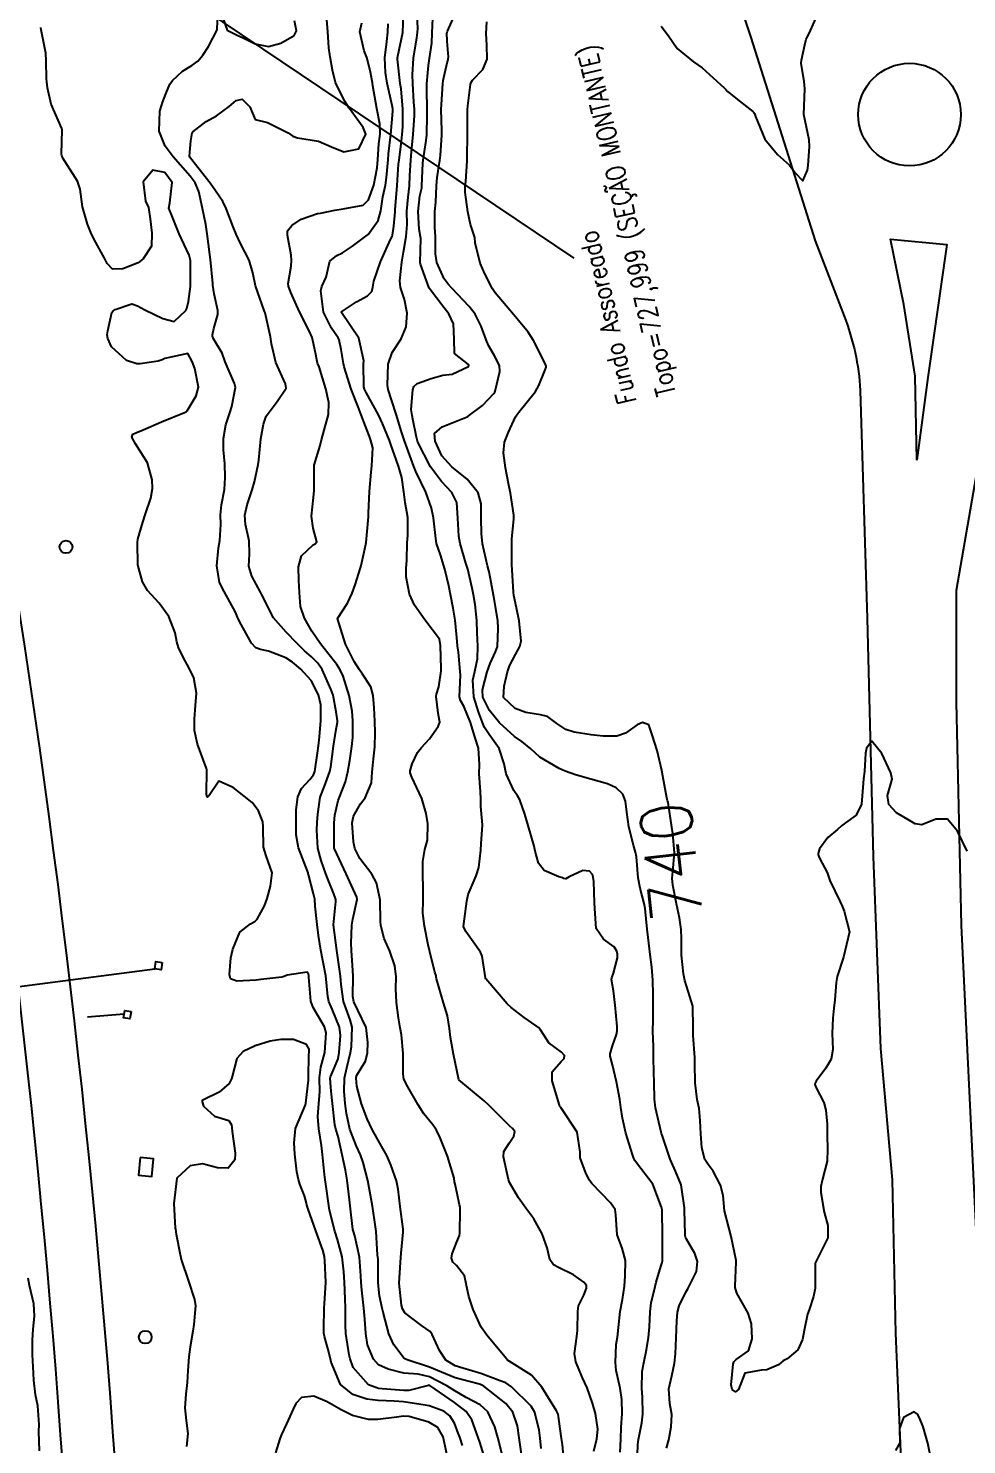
# Model space of a CAD drawing. Header units: metres. Extents: x 318500 to 325275, y 7408834 to 7428799.
# Drawn here: x 320224.1 to 320297.6, y 7413475.3 to 7413586.3 of the extents above; entities that cross this region are included whole.
import ezdxf
from ezdxf.enums import TextEntityAlignment as Align

# ---------------------------------------------------------------- set-up
doc = ezdxf.new("R2010")
doc.units = ezdxf.units.M
doc.header["$MEASUREMENT"] = 0
doc.linetypes.add('CONTINUO', pattern=[0])
for name, color, linetype in [('Armário', 45, 'Continuous'), ('Cotas', 45, 'Continuous'), ('Curvas de Nivel 1m', 11, 'Continuous'), ('Curvas de Nivel 5m', 15, 'Continuous'), ('Linha Férrea', 20, 'Continuous'), ('Postes', 20, 'Continuous'), ('Pórticos', 45, 'Continuous'), ('TEXTO', 45, 'Continuous'), ('Vias Primárias', 230, 'Continuous')]:
    doc.layers.add(name, color=color, linetype=linetype)
doc.styles.add('ROMANS', font='romans', dxfattribs={"height": 0.2})
doc.styles.add('Style-STANDARD', font='STANDARD.shx')

msp = doc.modelspace()

# ---------------------------------------------------------------- linework, layer by layer
at = {"layer": 'Armário'}
msp.add_lwpolyline([(320232.83, 7413497.81), (320232.7, 7413496.43), (320233.75, 7413496.33), (320233.88, 7413497.71)], close=True, dxfattribs=at)
at = {"layer": 'Curvas de Nivel 1m', "flags": 128}
for points, elevation in [([(320261.35, 7413473.93), (320260.86, 7413475.88), (320260.62, 7413476.71), (320260.08, 7413477.88), (320259.47, 7413478.43), (320258.38, 7413479), (320257.48, 7413479.54), (320256.86, 7413479.93), (320255.5, 7413480.64), (320254.61, 7413480.85), (320253.5, 7413480.93), (320252.26, 7413481.24), (320251.51, 7413481.58), (320251.12, 7413482.01), (320250.65, 7413483.14), (320250.5, 7413484.02), (320250.42, 7413485.16), (320250.35, 7413486.02), (320250.19, 7413487.42), (320250.14, 7413488.02), (320250.12, 7413488.54), (320250.02, 7413490.02), (320249.64, 7413491.67), (320249.54, 7413492.03), (320249.5, 7413492.18), (320249.29, 7413494.03), (320249.23, 7413494.49), (320249.04, 7413496.04), (320248.91, 7413496.84), (320248.66, 7413498.04), (320248.33, 7413499.46), (320248.16, 7413500.05), (320248.09, 7413500.37), (320247.89, 7413502.05), (320247.79, 7413503.02), (320247.72, 7413504.05), (320247.73, 7413504.13), (320247.81, 7413504.32), (320248.33, 7413505.55), (320248.43, 7413506.04), (320248.52, 7413507.38), (320248.44, 7413508.04), (320247.88, 7413509.45), (320247.6, 7413510.05), (320247.52, 7413510.43), (320247.38, 7413512.06), (320247.14, 7413513.27), (320246.97, 7413514.06), (320246.81, 7413515.22), (320246.7, 7413516.07), (320246.55, 7413517.51), (320246.5, 7413518.07), (320246.41, 7413518.48), (320246.02, 7413520), (320246, 7413520.06), (320246, 7413520.08), (320245.98, 7413520.12), (320245.22, 7413522.09), (320245.05, 7413523.11), (320245.05, 7413524.1), (320245.06, 7413525.06), (320245.18, 7413526.09), (320245.47, 7413526.73), (320246.12, 7413527.45), (320246.4, 7413527.8), (320246.5, 7413528.07), (320246.72, 7413529.5), (320246.81, 7413530.07), (320246.89, 7413530.79), (320246.97, 7413532.07), (320246.97, 7413533.3), (320246.81, 7413534.07), (320246.23, 7413535.2), (320245.41, 7413536.09), (320244.77, 7413536.63), (320244.25, 7413536.99), (320242.87, 7413537.51), (320242.25, 7413537.63), (320241.88, 7413537.76), (320241.54, 7413538.14), (320240.61, 7413539.83), (320240.46, 7413540.16), (320240.3, 7413540.56), (320239.4, 7413542.17), (320239.04, 7413542.89), (320238.84, 7413544.18), (320238.96, 7413545.59), (320239.08, 7413546.18), (320239.14, 7413547.43), (320239.11, 7413548.18), (320239.2, 7413548.97), (320239.42, 7413550.18), (320239.49, 7413551.12), (320239.47, 7413552.17), (320239.36, 7413553.29), (320239.35, 7413554.18), (320239.55, 7413555.24), (320239.85, 7413556.17), (320240.01, 7413556.67), (320240.29, 7413558.16), (320240.21, 7413558.49), (320239.49, 7413560.18), (320239.24, 7413560.85), (320238.58, 7413561.99), (320238.49, 7413562.19), (320238.49, 7413562.28), (320238.59, 7413562.78), (320238.91, 7413563.88), (320238.92, 7413564.19), (320238.63, 7413565.51), (320238.53, 7413566.19), (320238.51, 7413566.32), (320238.33, 7413568.19), (320238.28, 7413568.58), (320238.08, 7413570.2), (320237.97, 7413570.93), (320237.72, 7413572.2), (320237.42, 7413573.52), (320237.14, 7413574.21), (320236.75, 7413574.72), (320235.4, 7413576.23), (320234.78, 7413577.08), (320234.3, 7413578.25), (320234.37, 7413579.81), (320234.49, 7413580.24), (320234.58, 7413580.49), (320234.83, 7413581.17), (320235.15, 7413581.93), (320235.35, 7413582.23), (320236.13, 7413582.95), (320236.87, 7413583.41), (320237.35, 7413583.73), (320237.74, 7413584.2), (320238.19, 7413584.89), (320238.85, 7413586.19), (320238.86, 7413586.23), (320238.93, 7413588.19), (320239.65, 7413586.18), (320240.49, 7413585.76), (320240.89, 7413585.58), (320241.84, 7413585.1), (320242.89, 7413584.89), (320243.86, 7413585.15), (320244.9, 7413585.76), (320245.08, 7413586.11), (320244.91, 7413586.91)], 732), ([(320262.7, 7413474.57), (320262.53, 7413475.85), (320262.4, 7413476.8), (320262.04, 7413477.86), (320261.47, 7413478.55), (320259.76, 7413479.89), (320259.49, 7413480.03), (320259.3, 7413480.08), (320257.5, 7413480.56), (320256.45, 7413480.99), (320255.51, 7413481.4), (320253.75, 7413481.97), (320253.52, 7413482.08), (320252.7, 7413483.15), (320252.3, 7413483.99), (320251.86, 7413485.7), (320251.79, 7413486), (320251.58, 7413486.98), (320251.48, 7413488), (320251.47, 7413489.85), (320251.46, 7413490), (320251.43, 7413490.19), (320251.31, 7413492.01), (320251.27, 7413492.39), (320251.02, 7413494.01), (320250.83, 7413495.15), (320250.66, 7413496.02), (320250.31, 7413497.43), (320250.09, 7413498.02), (320249.74, 7413498.76), (320249.26, 7413500.04), (320249, 7413501.26), (320248.9, 7413502.04), (320248.81, 7413503.03), (320248.83, 7413504.04), (320249.01, 7413504.85), (320249.31, 7413506.04), (320249.38, 7413506.5), (320249.45, 7413508.03), (320249.29, 7413508.61), (320248.75, 7413510.04), (320248.57, 7413511.38), (320248.53, 7413512.04), (320248.3, 7413513.69), (320248.24, 7413514.05), (320247.97, 7413516.05), (320248.17, 7413517.88), (320248.16, 7413518.05), (320248, 7413518.48), (320247.55, 7413519.59), (320247.38, 7413520.06), (320247.01, 7413521.09), (320246.76, 7413522.07), (320246.67, 7413523.48), (320246.7, 7413524.07), (320246.74, 7413524.72), (320246.94, 7413526.07), (320247.27, 7413526.91), (320247.68, 7413528.06), (320247.76, 7413528.44), (320247.98, 7413530.05), (320248.17, 7413531.24), (320248.29, 7413531.94), (320248.29, 7413532.05), (320248.19, 7413532.76), (320247.94, 7413534.05), (320247.8, 7413534.47), (320247.08, 7413536.07), (320246.75, 7413536.57), (320246.25, 7413537.05), (320245.69, 7413537.52), (320245.13, 7413538.1), (320244.27, 7413539), (320243.27, 7413540.12), (320242.32, 7413541.98), (320242.26, 7413542.13), (320241.58, 7413543.39), (320241.33, 7413544.15), (320241.4, 7413545.1), (320241.37, 7413546.14), (320241.09, 7413547.44), (320241.03, 7413548.15), (320241.22, 7413548.96), (320241.61, 7413550.14), (320241.79, 7413550.78), (320242.07, 7413552.14), (320242.12, 7413552.47), (320242.29, 7413554.13), (320242.49, 7413555.28), (320242.71, 7413555.92), (320242.85, 7413556.13), (320243.55, 7413557.08), (320244.27, 7413558.11), (320244.21, 7413558.44), (320243.45, 7413560.12), (320243.11, 7413561.59), (320243.03, 7413562.13), (320242.61, 7413564.01), (320242.57, 7413564.13), (320242.55, 7413564.19), (320241.85, 7413566.14), (320241.66, 7413567.15), (320241.37, 7413568.15), (320240.68, 7413569.44), (320240.35, 7413570.17), (320240.12, 7413570.75), (320239.57, 7413572.18), (320239.29, 7413572.75), (320238.73, 7413573.58), (320238.31, 7413574.19), (320236.77, 7413576.15), (320236.72, 7413576.21), (320236.69, 7413576.29), (320236.79, 7413577.49), (320236.89, 7413578.12), (320236.95, 7413578.21), (320238, 7413579.01), (320238.81, 7413579.46), (320239.79, 7413580.18), (320240.35, 7413580.65), (320240.83, 7413580.75), (320241.41, 7413580.15), (320241.84, 7413579.17), (320242.81, 7413578.93), (320244.43, 7413578.11), (320244.8, 7413577.86), (320245.16, 7413577.74), (320246.79, 7413577.47), (320247.82, 7413577.03), (320248.78, 7413576.64), (320249.96, 7413576.86), (320250.52, 7413578.03), (320250.31, 7413578.53), (320249.21, 7413580.05), (320248.83, 7413580.64), (320248.13, 7413582.06), (320247.9, 7413583.03), (320247.72, 7413584.07), (320247.61, 7413584.79), (320247.54, 7413586.07), (320247.4, 7413587.6)], 733), ([(320268.39, 7413474.81), (320268.6, 7413475.77), (320268.69, 7413476.54), (320268.51, 7413477.77), (320268.27, 7413478.57), (320267.85, 7413479.78), (320267.5, 7413480.55), (320266.96, 7413481.8), (320266.87, 7413482.45), (320267.04, 7413483.8), (320267.09, 7413484.26), (320267.13, 7413485.79), (320267.17, 7413486.2), (320267.59, 7413487.04), (320267.81, 7413487.57), (320267.8, 7413487.79), (320267.6, 7413488.05), (320266.78, 7413488.63), (320265.61, 7413489.2), (320265.21, 7413489.41), (320264.93, 7413489.82), (320264.73, 7413490.73), (320264.34, 7413491.83), (320263.67, 7413493.01), (320263.06, 7413493.85), (320262.48, 7413494.65), (320261.78, 7413495.87), (320261.7, 7413496.09), (320261.31, 7413497.87), (320261.32, 7413498.3), (320261.75, 7413498.95), (320262.12, 7413499.5), (320262.18, 7413499.86), (320261.99, 7413500.09), (320261.76, 7413500.29), (320260.17, 7413501.89), (320259.79, 7413502.27), (320257.81, 7413503.92), (320257.37, 7413505.93), (320257.14, 7413507.22), (320257.07, 7413507.93), (320256.9, 7413508.91), (320256.6, 7413509.94), (320256.04, 7413511.83), (320256.03, 7413511.95), (320256.02, 7413512.05), (320255.92, 7413512.35), (320255.52, 7413513.95), (320255.4, 7413514.5), (320255.1, 7413515.96), (320254.98, 7413516.97), (320254.99, 7413517.96), (320255.01, 7413518.96), (320254.98, 7413519.96), (320254.97, 7413521.02), (320255.14, 7413521.96), (320255.34, 7413522.68), (320255.38, 7413523.96), (320255.25, 7413524.79), (320254.9, 7413525.96), (320254.12, 7413527.62), (320253.98, 7413527.97), (320253.98, 7413528.12), (320254.14, 7413528.67), (320254.56, 7413529.56), (320254.88, 7413529.96), (320255.49, 7413530.63), (320256.18, 7413531.6), (320256.3, 7413531.95), (320256.29, 7413532.06), (320256.19, 7413532.64), (320256.01, 7413533.95), (320256.05, 7413534.12), (320256.22, 7413534.7), (320256.4, 7413535.95), (320256.41, 7413536.12), (320256.37, 7413537.95), (320256.27, 7413538.44), (320255.12, 7413539.96), (320254.31, 7413541.11), (320253.92, 7413541.98), (320253.67, 7413543.32), (320253.68, 7413543.98), (320253.71, 7413544.62), (320253.75, 7413545.98), (320253.8, 7413546.56), (320253.79, 7413547.98), (320253.59, 7413549.16), (320253.48, 7413549.98), (320253.32, 7413551.1), (320253.07, 7413551.99), (320252.48, 7413553.69), (320252.36, 7413554), (320251.82, 7413555.34), (320251.51, 7413556.01), (320250.53, 7413557.77), (320250.4, 7413558.03), (320250.35, 7413558.21), (320250.33, 7413560.03), (320250.34, 7413560.26), (320249.96, 7413562.04), (320248.61, 7413564.03), (320248.6, 7413564.05), (320248.59, 7413564.07), (320248.61, 7413564.1), (320249.78, 7413564.89), (320250.63, 7413565.35), (320250.97, 7413565.69), (320251.05, 7413566.02), (320251.13, 7413566.51), (320251.65, 7413568.02), (320252.44, 7413569.76), (320252.58, 7413570), (320252.61, 7413570.09), (320252.7, 7413570.8), (320252.8, 7413571.92), (320252.8, 7413572), (320252.81, 7413572.09), (320252.96, 7413574), (320253.08, 7413575.68), (320253.11, 7413575.99), (320253.3, 7413577.48), (320253.36, 7413577.99), (320253.4, 7413578.58), (320253.42, 7413579.99), (320253.27, 7413581.57), (320253.21, 7413581.99), (320252.98, 7413583.89), (320252.98, 7413584), (320253.01, 7413584.12), (320253.4, 7413585.99), (320253.46, 7413587.45)], 736), ([(320270.44, 7413474.73), (320270.48, 7413475.74), (320270.51, 7413476.68), (320270.6, 7413477.74), (320270.58, 7413478.85), (320270.44, 7413479.75), (320270.13, 7413481.13), (320270.07, 7413481.75), (320270.14, 7413483.16), (320270.22, 7413483.75), (320270.32, 7413484.51), (320270.44, 7413485.75), (320270.63, 7413486.7), (320270.79, 7413487.74), (320270.84, 7413488.51), (320270.87, 7413489.74), (320270.6, 7413490.71), (320270.2, 7413491.75), (320270.11, 7413493.32), (320270.05, 7413493.75), (320269.69, 7413494.27), (320268.21, 7413495.78), (320268.01, 7413496.08), (320267.72, 7413496.67), (320267.31, 7413497.79), (320267.3, 7413498.23), (320267.08, 7413499.8), (320265.78, 7413501.75), (320265.75, 7413501.78), (320265.72, 7413501.81), (320265.68, 7413501.92), (320265.12, 7413503.82), (320265.1, 7413504.54), (320265.83, 7413505.35), (320266.06, 7413505.59), (320266.08, 7413505.81), (320265.84, 7413506.07), (320264.84, 7413506.81), (320264.2, 7413507.83), (320264.04, 7413508.01), (320263.86, 7413508.13), (320262.93, 7413508.8), (320261.89, 7413509.58), (320261.58, 7413509.87), (320259.92, 7413511.83), (320259.89, 7413511.89), (320259.63, 7413513.59), (320259.5, 7413513.9), (320258.35, 7413515.53), (320258.15, 7413515.92), (320258.38, 7413517.53), (320258.42, 7413517.91), (320258.54, 7413518.44), (320259.15, 7413519.9), (320259.37, 7413520.56), (320259.52, 7413521.9), (320259.56, 7413522.4), (320259.65, 7413523.9), (320259.52, 7413525.33), (320259.51, 7413525.9), (320259.5, 7413526.51), (320259.38, 7413527.9), (320259.41, 7413528.63), (320259.33, 7413529.9), (320259.04, 7413530.78), (320258.7, 7413531.91), (320258.2, 7413533.2), (320257.92, 7413533.64), (320257.84, 7413533.93), (320257.92, 7413535.61), (320257.91, 7413535.92), (320257.76, 7413537.43), (320257.7, 7413537.93), (320257.63, 7413538.57), (320257.5, 7413539.93), (320257.36, 7413540.88), (320257.15, 7413541.94), (320257.01, 7413542.63), (320256.71, 7413543.94), (320256.36, 7413545.06), (320256.06, 7413545.95), (320256, 7413546.33), (320255.81, 7413547.96), (320255.65, 7413548.71), (320255.21, 7413549.96), (320254.44, 7413551.57), (320254.27, 7413551.97), (320254.16, 7413552.27), (320253.53, 7413553.98), (320253.28, 7413554.78), (320252.91, 7413555.99), (320252.52, 7413557.19), (320252.26, 7413558), (320252.2, 7413558.35), (320252.26, 7413560), (320252.57, 7413560.9), (320253.28, 7413561.99), (320253.66, 7413562.92), (320253.74, 7413563.98), (320253.54, 7413565.07), (320253.23, 7413565.99), (320253.17, 7413566.52), (320253.33, 7413567.99), (320253.45, 7413568.76), (320253.67, 7413569.99), (320253.74, 7413570.95), (320253.73, 7413571.98), (320253.82, 7413573.07), (320253.92, 7413573.98), (320253.96, 7413574.77), (320254.04, 7413575.98), (320254.1, 7413576.66), (320254.23, 7413577.98), (320254.32, 7413579.48), (320254.32, 7413579.98), (320254.28, 7413580.52), (320254.19, 7413581.98), (320254.17, 7413582.67), (320254.24, 7413583.98), (320254.5, 7413585.58), (320254.56, 7413585.98), (320254.58, 7413586.3), (320254.51, 7413587.98)], 737), ([(320271.78, 7413473.73), (320271.83, 7413475.33), (320271.88, 7413475.73), (320272.15, 7413477.03), (320272.21, 7413477.72), (320272.18, 7413479.03), (320272.14, 7413479.72), (320272.17, 7413481.06), (320272.29, 7413481.72), (320272.5, 7413482.75), (320272.65, 7413483.72), (320272.73, 7413484.54), (320272.79, 7413485.72), (320272.88, 7413486.42), (320273.18, 7413487.71), (320273.27, 7413488.05), (320273.62, 7413489.27), (320273.74, 7413489.6), (320273.76, 7413489.71), (320273.76, 7413489.83), (320273.76, 7413491.71), (320273.72, 7413493.67), (320273.72, 7413493.71), (320273.68, 7413493.94), (320272.99, 7413495.72), (320271.73, 7413497.41), (320271.58, 7413497.59), (320271.51, 7413497.73), (320271.42, 7413498.05), (320270.89, 7413499.74), (320270.62, 7413500.9), (320270.49, 7413501.75), (320270.41, 7413502.36), (320270.15, 7413503.75), (320269.83, 7413505.07), (320269.66, 7413505.76), (320269.66, 7413505.95), (320269.85, 7413506.56), (320270.16, 7413507.46), (320270.21, 7413507.75), (320270.2, 7413508.09), (320270.04, 7413509.76), (320269.91, 7413510.88), (320269.76, 7413511.76), (320269.78, 7413511.9), (320269.93, 7413512.26), (320270.24, 7413513.46), (320270.24, 7413513.76), (320270.18, 7413513.99), (320269.96, 7413514.34), (320269.13, 7413514.94), (320268.57, 7413515.78), (320268.45, 7413517.33), (320268.43, 7413517.78), (320268.37, 7413519.44), (320268.33, 7413519.79), (320268.26, 7413520.01), (320268.03, 7413520.26), (320267.51, 7413520.32), (320266.45, 7413519.81), (320266.19, 7413519.65), (320266.03, 7413519.69), (320265.94, 7413519.73), (320265.64, 7413519.82), (320264.49, 7413520.3), (320264.04, 7413520.9), (320263.78, 7413521.84), (320263.69, 7413522.21), (320263.24, 7413523.85), (320262.97, 7413524.73), (320262.59, 7413525.86), (320262.4, 7413526.17), (320262.11, 7413526.57), (320261.5, 7413527.88), (320261.35, 7413528.67), (320260.95, 7413529.88), (320260.17, 7413530.98), (320259.8, 7413531.52), (320259.66, 7413531.9), (320259.34, 7413532.75), (320258.97, 7413533.91), (320258.9, 7413535.24), (320259.04, 7413535.91), (320259.26, 7413536.91), (320259.29, 7413537.9), (320259.24, 7413538.94), (320259.21, 7413539.91), (320259.07, 7413541.15), (320258.95, 7413541.91), (320258.84, 7413542.43), (320258.49, 7413543.92), (320258.35, 7413544.4), (320257.89, 7413545.93), (320257.79, 7413546.52), (320257.72, 7413547.93), (320257.63, 7413549.15), (320257.24, 7413549.94), (320256.43, 7413550.79), (320255.58, 7413551.96), (320254.61, 7413553.84), (320254.56, 7413553.97), (320254.48, 7413554.28), (320254.2, 7413555.68), (320254.13, 7413555.98), (320254.05, 7413556.43), (320254.19, 7413557.98), (320254.26, 7413558.24), (320254.54, 7413558.49), (320255.62, 7413558.88), (320256.55, 7413559.14), (320257.28, 7413559.21), (320258.56, 7413559.8), (320258.58, 7413559.9), (320258.58, 7413559.92), (320258.58, 7413559.93), (320258.56, 7413559.96), (320257.47, 7413560.84), (320257.44, 7413561.94), (320257.38, 7413563.16), (320257.02, 7413563.94), (320256.62, 7413564.44), (320255.47, 7413565.96), (320254.79, 7413567.84), (320254.78, 7413567.97), (320254.81, 7413569.85), (320254.8, 7413569.97), (320254.7, 7413570.57), (320254.6, 7413571.97), (320254.73, 7413573.18), (320254.89, 7413573.82), (320254.9, 7413573.97), (320254.98, 7413575.75), (320255, 7413575.97), (320255.24, 7413577.52), (320255.28, 7413577.97), (320255.31, 7413579.47), (320255.31, 7413579.97), (320255.29, 7413581.52), (320255.3, 7413581.97), (320255.43, 7413583.4), (320255.51, 7413583.96), (320255.69, 7413585.16), (320255.72, 7413585.96), (320255.76, 7413587.12)], 738), ([(320274.08, 7413475.05), (320274.26, 7413475.7), (320274.44, 7413476.71), (320274.48, 7413477.69), (320274.32, 7413478.54), (320274.25, 7413479.7), (320274.5, 7413480.7), (320274.71, 7413481.69), (320274.78, 7413482.44), (320274.83, 7413483.69), (320274.88, 7413485.01), (320274.93, 7413485.69), (320275.07, 7413486.2), (320275.59, 7413487.27), (320275.75, 7413487.53), (320275.83, 7413487.68), (320276.41, 7413488.88), (320276.49, 7413489.67), (320276.28, 7413490.31), (320275.65, 7413491.41), (320275.56, 7413491.59), (320275.54, 7413491.68), (320275.54, 7413491.79), (320275.49, 7413493.68), (320275.49, 7413493.88), (320275.22, 7413495.69), (320274.78, 7413496.76), (320274.36, 7413497.7), (320273.76, 7413499.5), (320273.69, 7413499.71), (320273.66, 7413499.81), (320273.21, 7413501.72), (320273.12, 7413502.4), (320273.1, 7413503.72), (320273.08, 7413504.45), (320273.06, 7413505.72), (320273.04, 7413506.53), (320273.01, 7413507.72), (320273.02, 7413508.58), (320273.02, 7413509.72), (320273.02, 7413510.6), (320273.01, 7413511.72), (320272.92, 7413512.74), (320272.8, 7413513.72), (320272.64, 7413515.05), (320272.56, 7413515.72), (320272.39, 7413517.33), (320272.32, 7413517.73), (320272.02, 7413518.92), (320271.85, 7413519.73), (320271.71, 7413521.39), (320271.65, 7413521.74), (320271.49, 7413522.31), (320271.13, 7413523.74), (320270.96, 7413524.89), (320270.86, 7413525.75), (320270.65, 7413526.29), (320270.12, 7413526.78), (320269.45, 7413527.1), (320268.13, 7413527.48), (320266.94, 7413527.8), (320266.13, 7413528.09), (320265.65, 7413528.31), (320264.15, 7413529.2), (320263.44, 7413529.85), (320262.73, 7413530.42), (320262.17, 7413530.81), (320260.99, 7413531.88), (320260.19, 7413532.84), (320259.69, 7413533.9), (320259.64, 7413534.47), (320260.02, 7413535.89), (320260.25, 7413536.54), (320260.68, 7413537.46), (320260.82, 7413537.88), (320260.89, 7413539.27), (320260.85, 7413539.88), (320260.57, 7413541.64), (320260.52, 7413541.89), (320260.33, 7413542.89), (320260.17, 7413543.72), (320260.12, 7413543.89), (320260.04, 7413544.2), (320259.66, 7413545.9), (320259.57, 7413546.71), (320259.55, 7413547.9), (320259.55, 7413549.04), (320259.32, 7413549.91), (320258.44, 7413550.98), (320257.24, 7413551.94), (320256.46, 7413552.81), (320255.93, 7413553.96), (320255.89, 7413554.55), (320256.49, 7413555.08), (320258.45, 7413555.87), (320258.5, 7413555.89), (320258.54, 7413555.92), (320259.66, 7413556.75), (320260.53, 7413557.7), (320260.61, 7413557.81), (320260.65, 7413557.89), (320261.02, 7413559.42), (320260.99, 7413559.89), (320260.57, 7413560.69), (320260.13, 7413561.45), (320259.93, 7413561.9), (320259.54, 7413562.96), (320259.08, 7413563.91), (320258.62, 7413564.5), (320257.25, 7413565.94), (320256.96, 7413566.27), (320256.65, 7413566.69), (320256.07, 7413567.96), (320255.98, 7413568.65), (320255.98, 7413569.96), (320255.92, 7413570.74), (320255.92, 7413571.96), (320256, 7413572.69), (320256.06, 7413573.96), (320256.1, 7413574.61), (320256.31, 7413575.95), (320256.36, 7413576.37), (320256.46, 7413577.95), (320256.46, 7413578.3), (320256.42, 7413579.95), (320256.43, 7413580.35), (320256.55, 7413581.95), (320256.58, 7413582.22), (320256.87, 7413583.61), (320256.95, 7413583.88), (320256.97, 7413583.95), (320256.98, 7413584.05), (320256.89, 7413585.3), (320256.86, 7413585.95), (320256.87, 7413585.98), (320256.9, 7413586.08), (320257.49, 7413587.37)], 739), ([(320259.94, 7413473.88), (320259.43, 7413475.52), (320259.3, 7413475.89), (320258.81, 7413477.25), (320258.36, 7413477.91), (320257.47, 7413478.61), (320255.52, 7413479.95), (320255.49, 7413479.96), (320255.47, 7413479.97), (320255.41, 7413479.95), (320253.89, 7413479.56), (320253.48, 7413479.56), (320251.78, 7413479.7), (320251.49, 7413479.73), (320250.71, 7413480.01), (320249.51, 7413481.36), (320249.27, 7413482.03), (320249.2, 7413482.36), (320248.95, 7413484.04), (320248.91, 7413484.68), (320248.91, 7413486.04), (320248.9, 7413486.71), (320248.83, 7413488.04), (320248.78, 7413488.87), (320248.65, 7413490.04), (320248.29, 7413491.39), (320248.09, 7413492.05), (320247.67, 7413493.69), (320247.6, 7413494.05), (320247.37, 7413495.72), (320247.31, 7413496.06), (320247.26, 7413496.5), (320247.11, 7413498.06), (320247.03, 7413498.77), (320246.82, 7413500.06), (320246.74, 7413501.04), (320246.83, 7413502.06), (320246.9, 7413502.96), (320246.89, 7413504.06), (320246.98, 7413504.91), (320247.29, 7413506.06), (320247.39, 7413507.59), (320247.26, 7413508.06), (320246.37, 7413509.58), (320246.2, 7413510.08), (320246.05, 7413511.94), (320246.04, 7413512.08), (320246.02, 7413512.18), (320245.92, 7413512.35), (320244.35, 7413512.1), (320244.04, 7413511.98), (320243.92, 7413511.94), (320242.28, 7413511.76), (320241.91, 7413511.73), (320240.41, 7413511.65), (320239.91, 7413511.82), (320239.83, 7413512.16), (320239.93, 7413513.47), (320240.08, 7413514.16), (320240.64, 7413515.47), (320241.47, 7413516.14), (320241.8, 7413516.31), (320241.98, 7413516.49), (320242.57, 7413517.54), (320242.77, 7413518.12), (320243.04, 7413519.09), (320243.18, 7413520.12), (320242.7, 7413521.47), (320242.5, 7413522.13), (320242.47, 7413523.73), (320242.43, 7413524.13), (320242.09, 7413525), (320241.59, 7413525.63), (320240.97, 7413526.15), (320240.11, 7413526.82), (320238.98, 7413527.31), (320238.24, 7413526.19), (320238.1, 7413526.05), (320238.04, 7413526.19), (320238.03, 7413526.26), (320238.05, 7413528.19), (320238.02, 7413528.3), (320237.31, 7413530.2), (320237.08, 7413531.29), (320237.08, 7413532.2), (320237.15, 7413533.25), (320237.24, 7413534.2), (320237.02, 7413535.41), (320236.63, 7413536.21), (320236.25, 7413536.93), (320235.84, 7413537.8), (320235.71, 7413538.22), (320235.56, 7413538.93), (320235.08, 7413540.23), (320234.31, 7413541.26), (320233.4, 7413542.25), (320233, 7413542.93), (320232.64, 7413544.27), (320232.61, 7413546.02), (320232.65, 7413546.27), (320233.04, 7413547.61), (320233.25, 7413548.26), (320233.65, 7413549.49), (320233.78, 7413550.25), (320233.76, 7413550.92), (320233.39, 7413552.26), (320232.47, 7413553.75), (320232.16, 7413554.27), (320232.24, 7413554.51), (320232.48, 7413554.62), (320233.06, 7413554.84), (320234.49, 7413555.48), (320236.3, 7413556.21), (320236.44, 7413556.27), (320236.5, 7413556.33), (320237.21, 7413557.51), (320237.4, 7413558.2), (320237.1, 7413559.66), (320236.91, 7413560.21), (320236.57, 7413560.84), (320234.76, 7413560.43), (320234.56, 7413560.34), (320234.24, 7413560.24), (320232.82, 7413560.01), (320232.56, 7413560.02), (320231.75, 7413560.28), (320230.57, 7413561.35), (320230.3, 7413562.01), (320230.25, 7413562.29), (320230.28, 7413562.6), (320230.61, 7413564.03), (320230.71, 7413564.18), (320230.87, 7413564.29), (320232.17, 7413564.73), (320232.61, 7413564.57), (320233.19, 7413564.26), (320234.6, 7413563.57), (320235.49, 7413563.33), (320236.4, 7413564.21), (320236.47, 7413564.35), (320236.62, 7413564.9), (320236.77, 7413566.08), (320236.77, 7413566.21), (320236.76, 7413568.11), (320236.75, 7413568.21), (320236.67, 7413568.54), (320235.88, 7413570.22), (320235.31, 7413571.64), (320235.08, 7413572.23), (320235.14, 7413572.65), (320235.32, 7413574.23), (320234.75, 7413575.02), (320233.81, 7413575.19), (320233.05, 7413574.27), (320233.23, 7413572.77), (320233.48, 7413572.26), (320233.6, 7413571.37), (320233.75, 7413570.25), (320233.7, 7413569.23), (320233.07, 7413568.26), (320232.66, 7413567.94), (320231.47, 7413567.47), (320230.65, 7413567.44), (320230.24, 7413567.88), (320230.03, 7413568.3), (320229.22, 7413569.77), (320228.95, 7413570.32), (320228.7, 7413570.96), (320228.31, 7413572.33), (320228.11, 7413573.71), (320227.91, 7413574.33), (320226.77, 7413576.15), (320226.68, 7413576.35), (320226.66, 7413576.46), (320226.72, 7413578.35), (320226.69, 7413578.46), (320225.85, 7413580.36), (320225.55, 7413581.65), (320225.49, 7413582.36), (320225.47, 7413583.77), (320225.42, 7413584.36), (320225.07, 7413586.2), (320225.03, 7413586.37)], 731), ([(320264.25, 7413475.01), (320264.16, 7413475.83), (320264.08, 7413476.46), (320263.76, 7413477.84), (320263.47, 7413478.33), (320261.93, 7413479.86), (320261.49, 7413480.15), (320261.04, 7413480.33), (320259.51, 7413480.9), (320258.11, 7413481.31), (320257.51, 7413481.49), (320256.77, 7413481.93), (320256.28, 7413482.69), (320255.72, 7413483.95), (320255.54, 7413484.18), (320254.86, 7413484.65), (320253.57, 7413485.64), (320253.38, 7413485.97), (320253.31, 7413486.24), (320253.11, 7413487.98), (320253.23, 7413489.59), (320253.26, 7413489.98), (320253.28, 7413490.32), (320253.44, 7413491.97), (320253.43, 7413492.2), (320253.2, 7413493.98), (320253.05, 7413495.34), (320252.9, 7413495.98), (320252.47, 7413497.24), (320252.16, 7413497.99), (320251.74, 7413498.71), (320251, 7413500.01), (320250.62, 7413500.86), (320250.18, 7413502.02), (320249.8, 7413503.42), (320249.74, 7413504.03), (320249.74, 7413504.1), (320249.81, 7413504.27), (320250.49, 7413505.36), (320250.63, 7413506.02), (320250.67, 7413506.84), (320250.54, 7413508.02), (320249.88, 7413509.37), (320249.57, 7413510.03), (320249.5, 7413510.43), (320249.51, 7413512.03), (320249.49, 7413512.47), (320249.39, 7413514.04), (320249.37, 7413514.62), (320249.42, 7413516.04), (320249.5, 7413516.51), (320249.83, 7413518.03), (320249.81, 7413518.22), (320248.97, 7413520.04), (320248.05, 7413522.02), (320248.04, 7413522.05), (320248.03, 7413524.05), (320248.09, 7413524.64), (320248.35, 7413525.79), (320248.44, 7413526.05), (320248.91, 7413527.25), (320249.1, 7413528.04), (320249.25, 7413528.94), (320249.4, 7413530.04), (320249.48, 7413530.73), (320249.49, 7413532.04), (320249.43, 7413532.8), (320249.21, 7413534.04), (320248.74, 7413535.54), (320248.5, 7413536.05), (320248.24, 7413536.45), (320247.53, 7413537.34), (320246.95, 7413538.07), (320246.27, 7413539.06), (320245.69, 7413540.09), (320245.39, 7413541.01), (320245.32, 7413542.09), (320245.26, 7413543.03), (320245.22, 7413544.1), (320245.48, 7413544.96), (320246.37, 7413545.83), (320246.53, 7413545.92), (320246.66, 7413546.08), (320246.39, 7413547.15), (320246.26, 7413548.08), (320246.41, 7413549.54), (320246.47, 7413550.08), (320246.45, 7413552.08), (320246.92, 7413553.63), (320247.03, 7413554.07), (320247.24, 7413554.83), (320247.58, 7413556.06), (320247.6, 7413556.98), (320247.38, 7413558.07), (320246.84, 7413559.79), (320246.72, 7413560.08), (320246.69, 7413560.2), (320246.57, 7413560.89), (320246.35, 7413561.86), (320246.3, 7413562.08), (320246.06, 7413562.61), (320245.3, 7413564.1), (320244.63, 7413565.61), (320244.45, 7413566.11), (320244.43, 7413566.32), (320244.66, 7413567.67), (320244.69, 7413568.11), (320244.67, 7413568.53), (320244.37, 7413570.11), (320244.37, 7413570.44), (320244.7, 7413570.85), (320245.44, 7413571.36), (320246.72, 7413571.8), (320246.95, 7413571.84), (320248.09, 7413572.06), (320248.72, 7413572.17), (320250.31, 7413572.45), (320250.73, 7413572.87), (320251.13, 7413574.02), (320251.39, 7413575.39), (320251.45, 7413576.02), (320251.54, 7413577.26), (320251.62, 7413578.02), (320251.61, 7413578.82), (320251.38, 7413580.02), (320251.06, 7413581.81), (320251.03, 7413582.03), (320250.86, 7413583), (320250.58, 7413584.03), (320250.38, 7413584.54), (320250.04, 7413586.04), (320250.2, 7413586.75)], 734), ([(320256.88, 7413474.46), (320256.56, 7413475.93), (320256.16, 7413476.65), (320255.45, 7413477.09), (320253.9, 7413477.52), (320253.46, 7413477.55), (320252.94, 7413477.46), (320251.45, 7413477.28), (320250.72, 7413477.28), (320249.46, 7413477.6), (320248.57, 7413478.04), (320247.47, 7413478.66), (320246.43, 7413479.11), (320245.47, 7413479.02), (320245.02, 7413478.53), (320244.81, 7413478.09), (320244.3, 7413476.95), (320243.89, 7413476.1), (320243.77, 7413475.77), (320243.42, 7413474.68)], 729), ([(320294.83, 7413474.01), (320294.54, 7413475.42), (320294.18, 7413476.71), (320293.89, 7413477.43), (320293.75, 7413477.71), (320293.47, 7413477.89), (320292.64, 7413477.45), (320292.32, 7413476.59), (320292.36, 7413475.46), (320292.03, 7413474.87)], 739)]:
    msp.add_lwpolyline(points, dxfattribs=dict(at, elevation=elevation))
at = {"layer": 'Curvas de Nivel 5m', "flags": 128}
for points, elevation in [([(320273.65, 7413586.47), (320274.24, 7413585.72), (320274.9, 7413584.73), (320276.18, 7413583.69), (320276.87, 7413583.21), (320278.59, 7413581.65), (320278.71, 7413581.51), (320278.85, 7413581.37), (320280.01, 7413580.46), (320280.83, 7413579.8), (320280.92, 7413579.72), (320280.97, 7413579.63), (320281.05, 7413579.4), (320281.78, 7413577.62), (320282.78, 7413576.43), (320283.71, 7413575.59), (320284.16, 7413574.98), (320284.76, 7413574.35), (320285.12, 7413575.21), (320285.18, 7413575.57), (320285.29, 7413577.06), (320285.26, 7413577.57), (320284.83, 7413579.57), (320284.92, 7413581.58), (320284.86, 7413582.14), (320284.63, 7413583.58), (320284.64, 7413583.83), (320284.9, 7413585.01), (320285.02, 7413585.46), (320285.08, 7413585.58), (320285.24, 7413585.9), (320285.99, 7413587.56)], 740), ([(320266.06, 7413473.8), (320265.92, 7413475.32), (320265.85, 7413475.81), (320265.57, 7413477.7), (320265.54, 7413477.81), (320265.46, 7413477.97), (320264.31, 7413479.83), (320263.5, 7413480.76), (320261.74, 7413481.87), (320261.61, 7413481.95), (320261.52, 7413482.05), (320259.98, 7413483.89), (320259.55, 7413484.52), (320258.91, 7413485.9), (320258.57, 7413486.92), (320258.38, 7413487.91), (320258.25, 7413488.55), (320257.61, 7413489.36), (320257.32, 7413489.63), (320257.22, 7413489.93), (320257.28, 7413490.27), (320257.64, 7413491.21), (320257.84, 7413491.72), (320257.88, 7413491.92), (320257.91, 7413493.68), (320257.89, 7413493.92), (320257.86, 7413494.1), (320257.69, 7413494.87), (320257.5, 7413495.72), (320257.47, 7413495.92), (320257.42, 7413496.21), (320256.92, 7413497.93), (320256.34, 7413499.35), (320256.06, 7413499.95), (320255.95, 7413500.13), (320255.76, 7413500.37), (320255.05, 7413501.24), (320254.6, 7413501.96), (320253.8, 7413503.36), (320253.49, 7413503.97), (320253.43, 7413504.36), (320253.44, 7413505.98), (320253.3, 7413507.43), (320253.21, 7413507.98), (320253.08, 7413508.77), (320252.91, 7413509.98), (320252.85, 7413511.04), (320252.89, 7413511.99), (320252.78, 7413512.84), (320252.39, 7413513.99), (320251.95, 7413514.98), (320251.68, 7413516), (320251.67, 7413516.31), (320251.62, 7413518.01), (320251.35, 7413519.35), (320250.98, 7413520.02), (320250.04, 7413521.26), (320249.65, 7413522.03), (320249.54, 7413522.56), (320249.44, 7413524.04), (320249.54, 7413524.58), (320250.1, 7413525.55), (320250.46, 7413526.02), (320250.96, 7413527.18), (320251.01, 7413528.02), (320251.1, 7413529.06), (320251.22, 7413530.01), (320251.25, 7413531.09), (320251.22, 7413532.01), (320251.16, 7413533.05), (320251.09, 7413534.02), (320250.91, 7413534.71), (320250.24, 7413535.7), (320250, 7413536.03), (320249.59, 7413536.69), (320248.91, 7413538.04), (320248.29, 7413540.05), (320249.08, 7413541.27), (320249.43, 7413542.04), (320249.66, 7413542.7), (320250.1, 7413544.03), (320250.15, 7413544.22), (320250.36, 7413545.16), (320250.52, 7413545.88), (320250.54, 7413546.03), (320250.69, 7413547.73), (320250.72, 7413548.03), (320250.73, 7413548.35), (320250.79, 7413550.02), (320250.93, 7413551.53), (320250.99, 7413552.02), (320251.06, 7413553.43), (320250.91, 7413554.02), (320250.79, 7413554.33), (320250.49, 7413555.13), (320250.14, 7413556.03), (320249.9, 7413556.65), (320249.35, 7413558.04), (320248.81, 7413559.79), (320248.76, 7413560.05), (320248.57, 7413561.15), (320248.41, 7413561.89), (320248.35, 7413562.05), (320247.83, 7413562.82), (320247.19, 7413564.07), (320246.97, 7413565.74), (320247.07, 7413566.07), (320247.4, 7413566.82), (320247.68, 7413568.06), (320248.23, 7413568.5), (320248.67, 7413568.72), (320249.47, 7413569.25), (320250.51, 7413570.03), (320250.62, 7413570.1), (320250.69, 7413570.16), (320251.47, 7413571.26), (320251.68, 7413572.02), (320251.84, 7413573.12), (320252.04, 7413574.01), (320252.14, 7413574.62), (320252.25, 7413576.01), (320252.29, 7413576.49), (320252.47, 7413578), (320252.63, 7413579.82), (320252.62, 7413580), (320252.56, 7413580.27), (320252.18, 7413582.01), (320252.04, 7413582.84), (320252, 7413584.01), (320252.15, 7413585.27), (320252.23, 7413586.01), (320252.25, 7413586.67)], 735), ([(320297.63, 7413521.82), (320296.88, 7413523.4), (320296.09, 7413524.34), (320295.18, 7413524.33), (320294.09, 7413523.9), (320293.56, 7413523.98), (320292.1, 7413524.82), (320291.49, 7413525.48), (320291.4, 7413526.19), (320291.75, 7413527.47), (320291.65, 7413527.96), (320290.94, 7413529.48), (320290.17, 7413530.46), (320289.75, 7413529.91), (320289.67, 7413529.5), (320289.58, 7413528.06), (320289.52, 7413527.5), (320289.46, 7413526.83), (320289.36, 7413525.5), (320288.94, 7413524.66), (320288.09, 7413524.06), (320287.79, 7413523.82), (320287.46, 7413523.53), (320286.71, 7413522.9), (320286.06, 7413522.01), (320285.96, 7413521.64), (320285.96, 7413521.55), (320286.05, 7413521.28), (320286.65, 7413520.16), (320286.87, 7413519.54), (320287.67, 7413517.86), (320287.84, 7413517.52), (320287.99, 7413517.13), (320288.42, 7413515.51), (320287.95, 7413513.52), (320287.45, 7413512), (320287.36, 7413511.53), (320287.26, 7413510.17), (320287.19, 7413509.53), (320287.1, 7413508.75), (320287.06, 7413507.53), (320287.1, 7413506.28), (320286.97, 7413505.53), (320286.55, 7413504.81), (320285.81, 7413503.81), (320285.71, 7413503.65), (320285.7, 7413503.55), (320285.81, 7413503.29), (320286.39, 7413502.14), (320286.56, 7413501.54), (320286.65, 7413500.42), (320286.65, 7413499.54), (320286.68, 7413498.48), (320286.66, 7413497.54), (320286.3, 7413496.13), (320286.16, 7413495.54), (320286.16, 7413495.09), (320286.43, 7413493.54), (320286.71, 7413492.48), (320286.71, 7413491.53), (320285.83, 7413489.75), (320285.72, 7413489.55), (320285.71, 7413489.47), (320285.71, 7413487.55), (320285.7, 7413487.44), (320285.59, 7413486.93), (320285.26, 7413485.87), (320285.13, 7413485.55), (320284.85, 7413484.27), (320284.73, 7413483.56), (320284.36, 7413482.74), (320283.53, 7413482.03), (320283.22, 7413481.88), (320282.86, 7413481.58), (320281.94, 7413481.17), (320281.51, 7413481.16), (320280.21, 7413480.92), (320279.72, 7413479.63), (320279.49, 7413479.45), (320279.23, 7413479.63), (320279.13, 7413480), (320279.3, 7413481.63), (320279.34, 7413481.81), (320279.53, 7413481.99), (320280.49, 7413482.66), (320280.78, 7413483.61), (320280.73, 7413484.79), (320280.48, 7413485.62), (320279.59, 7413487.19), (320279.46, 7413487.63), (320279.46, 7413487.77), (320279.53, 7413489.63), (320279.52, 7413489.74), (320279.15, 7413491.64), (320278.96, 7413492.34), (320278.62, 7413493.64), (320278.51, 7413494.83), (320278.31, 7413495.64), (320277.72, 7413496.76), (320277.35, 7413497.28), (320277.08, 7413497.66), (320276.84, 7413498.57), (320276.76, 7413499.67), (320276.71, 7413500.73), (320276.64, 7413501.67), (320276.48, 7413502.36), (320276.32, 7413503.67), (320276.3, 7413505.2), (320276.29, 7413505.67), (320276.15, 7413507.39), (320276.15, 7413507.68), (320276.17, 7413507.97), (320276.13, 7413509.68), (320275.9, 7413510.44), (320275.51, 7413511.69), (320275.41, 7413512.21), (320275.26, 7413513.69), (320275.25, 7413514.97), (320275.22, 7413515.69), (320275.08, 7413516.6), (320274.86, 7413517.7), (320274.56, 7413519.17), (320274.52, 7413519.7), (320274.58, 7413520.24), (320274.69, 7413521.7), (320274.57, 7413523.2), (320274.49, 7413523.7), (320274.19, 7413525.63), (320274.17, 7413525.71), (320274.16, 7413525.76), (320274.11, 7413526), (320273.78, 7413527.71), (320273.71, 7413528.14), (320273.34, 7413529.72), (320272.96, 7413530.94), (320272.68, 7413531.73), (320272.19, 7413531.9), (320271.78, 7413531.74), (320270.86, 7413531.07), (320270.18, 7413530.84), (320269.12, 7413530.83), (320268.18, 7413530.94), (320266.83, 7413531.15), (320266.18, 7413531.36), (320265.49, 7413531.82), (320264.74, 7413532.38), (320264.2, 7413532.52), (320263.04, 7413532.7), (320262.2, 7413533.01), (320261.31, 7413533.88), (320261.35, 7413534.75), (320261.61, 7413535.88), (320261.76, 7413536.36), (320262.25, 7413537.24), (320262.59, 7413537.87), (320262.69, 7413538.29), (320262.53, 7413539.87), (320262.31, 7413540.9), (320262.1, 7413541.87), (320262.07, 7413542.13), (320261.98, 7413543.87), (320261.96, 7413544.26), (320261.94, 7413545.87), (320261.96, 7413546.29), (320262.12, 7413547.87), (320262.12, 7413548.15), (320261.85, 7413549.88), (320261.68, 7413550.63), (320261.45, 7413551.88), (320261.3, 7413553.05), (320261.37, 7413553.88), (320261.69, 7413554.67), (320262.25, 7413555.87), (320262.35, 7413556.03), (320262.51, 7413556.23), (320263.8, 7413557.85), (320264.07, 7413558.31), (320264.56, 7413559.56), (320264.63, 7413559.76), (320264.63, 7413559.84), (320264.56, 7413560.04), (320263.66, 7413561.85), (320263.23, 7413562.49), (320262.6, 7413563.26), (320262.07, 7413563.88), (320260.64, 7413565.58), (320260.43, 7413565.89), (320259.83, 7413567.08), (320259.46, 7413567.91), (320259.09, 7413569.5), (320259.05, 7413569.91), (320258.71, 7413570.95), (320258.49, 7413571.92), (320258.29, 7413573.48), (320258.3, 7413573.93), (320258.35, 7413574.32), (320258.45, 7413575.92), (320258.46, 7413576.24), (320258.48, 7413577.92), (320258.47, 7413579.58), (320258.48, 7413579.93), (320258.51, 7413580.24), (320258.71, 7413581.92), (320258.74, 7413582.03), (320258.86, 7413582.26), (320259.69, 7413583.09), (320260.02, 7413583.9), (320259.98, 7413584.99), (320259.94, 7413585.9), (320259.99, 7413586.83)], 740), ([(320258.09, 7413475.25), (320257.87, 7413475.91), (320257.75, 7413476.22), (320257.45, 7413477.01), (320257.1, 7413477.57), (320256.61, 7413477.93), (320255.47, 7413478.35), (320254.99, 7413478.44), (320253.47, 7413478.66), (320252.73, 7413478.72), (320251.47, 7413478.77), (320250.6, 7413478.89), (320249.48, 7413479.24), (320248.52, 7413480.04), (320247.79, 7413481.77), (320247.73, 7413482.05), (320247.53, 7413482.84), (320247.27, 7413483.78), (320247.23, 7413484.05), (320247.23, 7413484.37), (320247.25, 7413486.05), (320247.28, 7413486.35), (320247.38, 7413488.05), (320247.29, 7413489.73), (320247.26, 7413490.06), (320247.14, 7413490.55), (320246.59, 7413492.07), (320245.98, 7413493.77), (320245.89, 7413494.08), (320245.85, 7413494.25), (320245.69, 7413494.81), (320245.33, 7413495.72), (320245.22, 7413496.09), (320245.11, 7413496.69), (320244.95, 7413498.09), (320244.88, 7413498.96), (320245.01, 7413500.09), (320245.78, 7413501.95), (320245.81, 7413502.08), (320246.01, 7413503.87), (320246.02, 7413504.08), (320246.05, 7413505.86), (320246.08, 7413506.08), (320246.08, 7413506.31), (320245.85, 7413506.67), (320244.83, 7413507.08), (320243.85, 7413507.08), (320243.02, 7413506.94), (320241.84, 7413506.58), (320240.89, 7413506.14), (320240.39, 7413505.59), (320240.03, 7413504.16), (320239.98, 7413503.98), (320239.8, 7413503.62), (320239.02, 7413502.95), (320237.78, 7413502.35), (320237.69, 7413502.28), (320237.68, 7413502.19), (320237.78, 7413501.84), (320238.66, 7413501.07), (320239.77, 7413500.71), (320239.98, 7413500.38), (320240.02, 7413500.16), (320240.04, 7413499.87), (320240.26, 7413498.15), (320240.24, 7413497.64), (320239.71, 7413496.99), (320238.88, 7413497.01), (320237.72, 7413497.32), (320236.73, 7413497.18), (320235.7, 7413496.21), (320235.47, 7413494.21), (320235.57, 7413492.29), (320235.58, 7413492.21), (320235.64, 7413491.81), (320235.95, 7413490.21), (320236.06, 7413489.76), (320236.58, 7413488.2), (320237.08, 7413486.69), (320237.15, 7413486.19), (320237.03, 7413484.72), (320236.96, 7413484.2), (320236.75, 7413482.98), (320236.64, 7413482.2), (320236.56, 7413481.14), (320236.51, 7413480.2), (320236.41, 7413479.26), (320236.32, 7413478.2), (320236.44, 7413477.21), (320236.55, 7413476.2), (320236.45, 7413475.18)], 730), ([(320224.94, 7413474.84), (320224.88, 7413476.36), (320224.9, 7413476.9), (320224.8, 7413478.36), (320224.62, 7413479.21), (320224.48, 7413480.36), (320224.45, 7413481.42), (320224.39, 7413482.36), (320224.39, 7413483.5), (320224.45, 7413484.36), (320224.54, 7413485.38), (320224.48, 7413486.36), (320224.16, 7413487.79), (320224.04, 7413488.37)], 730)]:
    msp.add_lwpolyline(points, dxfattribs=dict(at, elevation=elevation))
at = {"layer": 'Linha Férrea'}
for points in [[(320243.12, 7412578.11, -0.022066), (320218.66, 7412665.02, -0.057292), (320208.42, 7412757.77, -0.015116), (320209.15, 7412809.73), (320213, 7412898.46), (320217.75, 7413022.22), (320218.87, 7413065.55, 0.002845), (320222.47, 7413170.4), (320223.92, 7413209.93, 0.002082), (320224.71, 7413276.66, 0.003632), (320228.06, 7413358.95, 0.007114), (320228.46, 7413437.22, 0.052007), (320207.39, 7413601.5), (320189.58, 7413674.05, -0.009688), (320173.97, 7413744.6, -0.038503), (320163.91, 7413836.79, -0.068065), (320181.51, 7414006.6, -0.018281), (320204.23, 7414088.37, -0.009006), (320223.39, 7414139.11, -0.076005), (320320.44, 7414312, -0.027328)], [(320242.6, 7412592.99, -0.039479), (320216.6, 7412699.69, -0.043029), (320212.66, 7412775.31, -0.005074), (320213.55, 7412813.87), (320216.91, 7412896.87), (320221.07, 7413002.37), (320228.42, 7413254.26, -0.010419), (320230.39, 7413317.78, 0.015269), (320232.71, 7413433.25, 0.053346), (320210.95, 7413604.02, -0.008287), (320181.84, 7413725.17, -0.048428), (320167.71, 7413850.7, -0.046719), (320177.5, 7413966.93, -0.025435), (320202.24, 7414068.04, -0.032111), (320214.5, 7414104.86, -0.012996), (320241.05, 7414171.32, -0.059467), (320320.45, 7414305.19)]]:
    msp.add_lwpolyline(points, format="xyb", dxfattribs=at)
at = {"layer": 'Postes'}
for centre in [(320227.01, 7413545.67), (320233.22, 7413483.74)]:
    msp.add_circle(centre, 0.5, dxfattribs=at)
at = {"layer": 'Pórticos'}
for points in [[(320222.57, 7413511.11), (320233.97, 7413512.61)], [(320231.57, 7413509.05), (320228.7, 7413508.81)]]:
    msp.add_lwpolyline(points, dxfattribs=at)
for points in [[(320234.55, 7413513.1), (320234.46, 7413512.53), (320233.97, 7413512.61), (320234.05, 7413513.18)], [(320232.11, 7413509.25), (320232.02, 7413508.68), (320231.53, 7413508.76), (320231.62, 7413509.33)]]:
    msp.add_lwpolyline(points, close=True, dxfattribs=at)
at = {"layer": 'TEXTO', "linetype": 'CONTINUO'}
msp.add_line((320216.93, 7413601.85), (320266.8, 7413568.31), dxfattribs=at)
at = {"layer": 'Vias Primárias'}
msp.add_lwpolyline([(320272.04, 7413611.4), (320280.68, 7413585.6), (320285.71, 7413569.65), (320287.99, 7413563.76, -0.077261), (320289.26, 7413557.94), (320289.79, 7413540.05), (320290.26, 7413521.41), (320290.85, 7413506.35), (320291.75, 7413496.08), (320292.01, 7413484.06), (320292.49, 7413472.93)], format="xyb", dxfattribs=at)
msp.add_lwpolyline([(320429.87, 7413273.1), (320409.07, 7413286.84), (320375.76, 7413310.29), (320353.24, 7413325.03), (320338.73, 7413335.42), (320327.71, 7413344.48), (320320.88, 7413353.06), (320315.21, 7413360.89), (320310.45, 7413369.74), (320307.16, 7413378.48), (320305.1, 7413384.78), (320302.82, 7413393.9), (320301.28, 7413402.58), (320300.87, 7413423.26), (320300.06, 7413448.71), (320299.26, 7413474.02), (320298.41, 7413490.57), (320297.18, 7413516), (320296.8, 7413533.51), (320296.8, 7413542.29), (320298.67, 7413553.12), (320302.03, 7413571.49), (320304.92, 7413582.07), (320309.46, 7413596.26)], dxfattribs=at)
msp.add_lwpolyline([(320293.7, 7413552.48), (320293.57, 7413559.05), (320292.66, 7413564.66), (320291.62, 7413569.78), (320296.05, 7413569.38), (320294.56, 7413558.95)], close=True, dxfattribs=at)
msp.add_circle((320293.12, 7413579.55), 4.02, dxfattribs=at)

# ---------------------------------------------------------------- texts
at = {"layer": 'Cotas', "style": 'Style-STANDARD'}
msp.add_text('740', height=4, rotation=96.4755, dxfattribs=at).set_placement((320274.42, 7413521.03, 740), align=Align.MIDDLE_CENTER)
at = {"layer": 'TEXTO', "style": 'ROMANS', "width": 0.8}
for s, p in [('Topo=727,999 (SEÇÃO MONTANTE)', (320274.83, 7413557.68)), ('Fundo Assoreado', (320271.73, 7413557.07))]:
    msp.add_text(s, height=1.5, rotation=102.9421, dxfattribs=at).set_placement(p)

doc.saveas('drawing.dxf')
